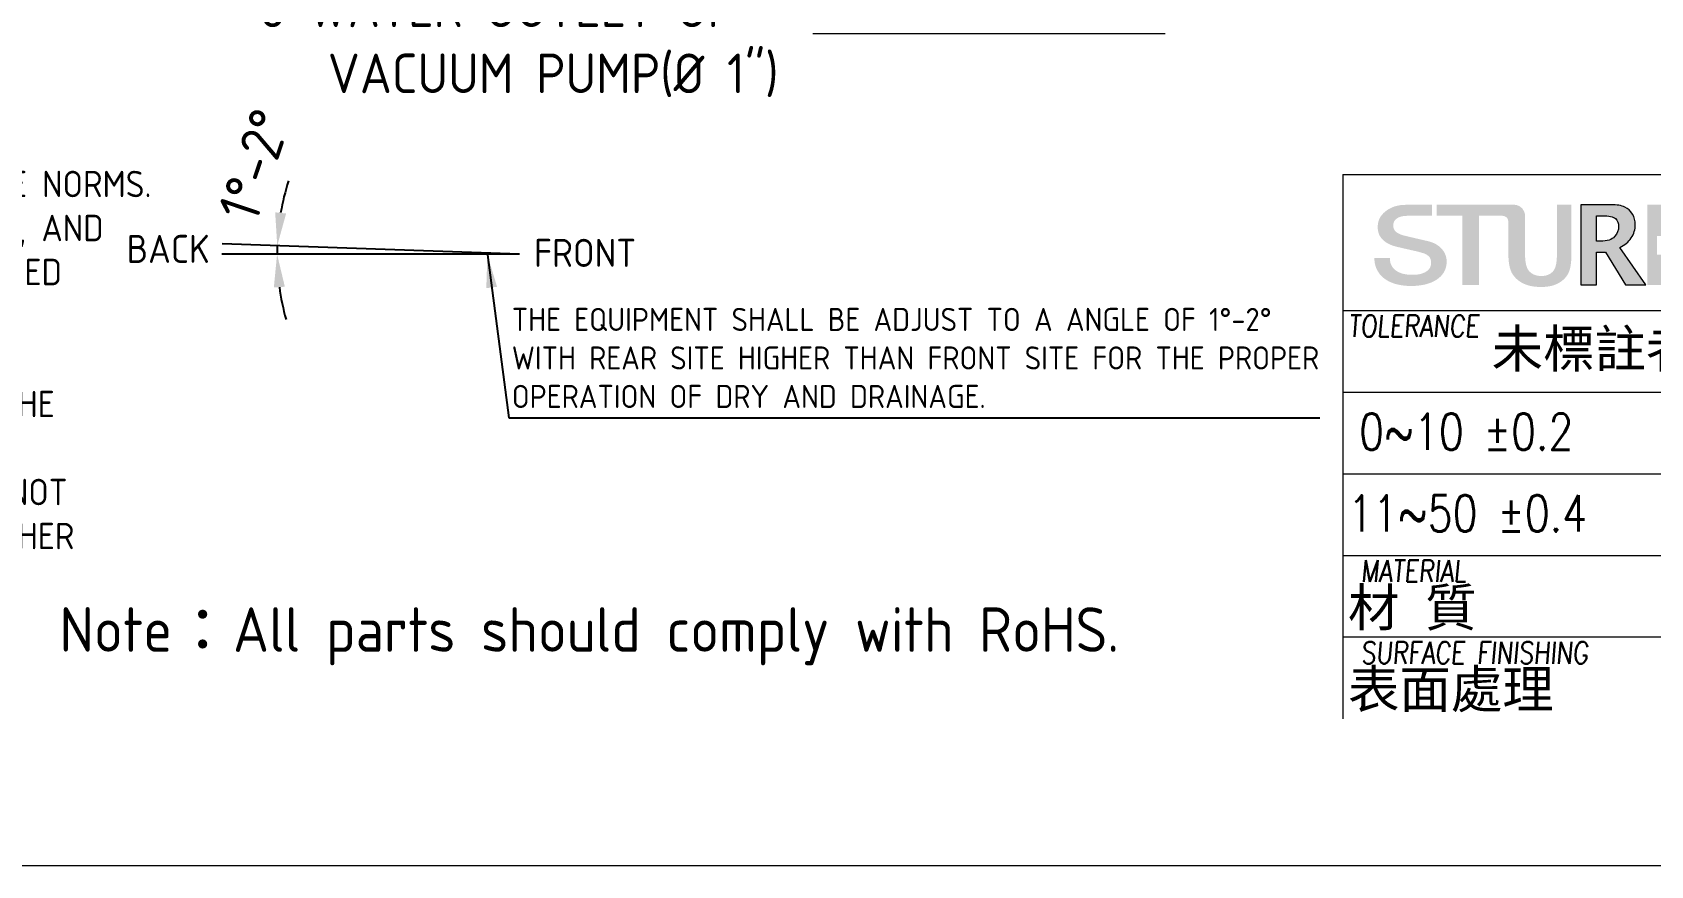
# Model space of a CAD drawing. Header units: millimetres. Extents: x -358422 to 32356, y 0 to 54379.
# Drawn here: x 4607 to 9508, y 0 to 2525 of the extents above; entities that cross this region are included whole.
import ezdxf

# ---------------------------------------------------------------- set-up
doc = ezdxf.new("R2010")
doc.units = ezdxf.units.MM
doc.header["$MEASUREMENT"] = 0
doc.layers.get('0').update_dxf_attribs({"lineweight": 25})
doc.layers.add('D', color=3, linetype='Continuous', lineweight=13)
doc.layers.add('F', color=7, linetype='Continuous', lineweight=15)
doc.styles.get("Standard").update_dxf_attribs({"font": 'KAIU.TTF'})
doc.styles.add('STU25', font='isocp2.shx')
doc.styles.add('Text', font='romans.shx', dxfattribs={"width": 0.8, "oblique": 10})
doc.dimstyles.new('STU25', dxfattribs={"dimscale": 50, "dimtxt": 2.5, "dimasz": 2, "dimexe": 0.6, "dimexo": 1, "dimgap": 1, "dimtad": 1, "dimdsep": 46, "dimtxsty": 'STU25', "dimcen": 2, "dimazin": 2, "dimtfac": 1, "dimtmove": 0, "dimatfit": 3, "dimfxl": 0, "dimtolj": 1, "dimtzin": 0, "dimarcsym": 0})
doc.dimstyles.new('STU25$7', dxfattribs={"dimscale": 50, "dimtxt": 2.5, "dimasz": 2, "dimexe": 1.25, "dimexo": 0.625, "dimgap": 1, "dimtad": 0, "dimdec": 4, "dimdsep": 46, "dimtxsty": 'STU25', "dimcen": 2.5, "dimazin": 2, "dimtfac": 1, "dimtdec": 4, "dimtmove": 0, "dimatfit": 3, "dimfxl": 0, "dimtolj": 1, "dimtzin": 0, "dimarcsym": 0})

# ---------------------------------------------------------------- blocks, each defined once
blk = doc.blocks.new('新駿LOGO')
at = {"layer": 'F'}
h = blk.add_hatch(color=256, dxfattribs=at)
edge = h.paths.add_edge_path()
edge.add_spline(control_points=[(-529.051, -442.142), (-529.051, -442.306), (-529.019, -442.447), (-528.955, -442.564), (-528.891, -442.681), (-528.802, -442.776), (-528.688, -442.851), (-528.574, -442.925), (-528.443, -442.98), (-528.294, -443.014), (-528.146, -443.048), (-527.986, -443.065), (-527.812, -443.065), (-527.625, -443.065), (-527.465, -443.046), (-527.333, -443.008), (-527.2, -442.969), (-527.093, -442.92), (-527.011, -442.86), (-526.929, -442.799), (-526.87, -442.73), (-526.833, -442.652), (-526.797, -442.573), (-526.778, -442.494), (-526.778, -442.413), (-526.778, -442.248), (-526.821, -442.126), (-526.905, -442.048), (-526.99, -441.97), (-527.082, -441.914), (-527.182, -441.882), (-527.356, -441.826), (-527.558, -441.773), (-527.788, -441.722), (-528.018, -441.672), (-528.302, -441.606), (-528.64, -441.526), (-528.85, -441.478), (-529.024, -441.415), (-529.164, -441.336), (-529.303, -441.257), (-529.413, -441.17), (-529.495, -441.074), (-529.578, -440.977), (-529.636, -440.874), (-529.67, -440.766), (-529.704, -440.657), (-529.721, -440.546), (-529.721, -440.434), (-529.721, -440.216), (-529.67, -440.028), (-529.567, -439.869), (-529.464, -439.71), (-529.329, -439.579), (-529.16, -439.474), (-528.991, -439.37), (-528.855, -439.306), (-528.64, -439.256), (-528.426, -439.205), (-528.133, -439.204), (-527.915, -439.204), (-527.659, -439.204), (-526.729, -439.204), (-526.729, -439.204), (-526.729, -439.204), (-526.732, -439.805), (-526.732, -439.805), (-526.732, -439.805), (-528.141, -439.796), (-528.282, -439.825), (-528.386, -439.847), (-528.478, -439.858), (-528.565, -439.9), (-528.651, -439.942), (-528.723, -439.999), (-528.78, -440.072), (-528.837, -440.144), (-528.866, -440.235), (-528.866, -440.343), (-528.866, -440.496), (-528.812, -440.616), (-528.705, -440.702), (-528.598, -440.789), (-528.458, -440.854), (-528.284, -440.898), (-528.266, -440.902), (-528.194, -440.919), (-528.069, -440.95), (-527.943, -440.98), (-527.803, -441.013), (-527.648, -441.049), (-527.493, -441.086), (-527.341, -441.121), (-527.193, -441.155), (-527.044, -441.189), (-526.938, -441.214), (-526.874, -441.231), (-526.715, -441.275), (-526.576, -441.335), (-526.457, -441.411), (-526.338, -441.488), (-526.239, -441.575), (-526.159, -441.674), (-526.079, -441.773), (-526.02, -441.878), (-525.981, -441.991), (-525.943, -442.103), (-525.923, -442.216), (-525.923, -442.329), (-525.923, -442.57), (-525.979, -442.776), (-526.091, -442.947), (-526.203, -443.118), (-526.349, -443.258), (-526.532, -443.366), (-526.715, -443.476), (-526.922, -443.555), (-527.155, -443.605), (-527.388, -443.655), (-527.625, -443.681), (-527.867, -443.681), (-528.145, -443.681), (-528.408, -443.65), (-528.653, -443.59), (-528.9, -443.53), (-529.115, -443.437), (-529.297, -443.313), (-529.48, -443.188), (-529.626, -443.028), (-529.735, -442.833), (-529.845, -442.637), (-529.902, -442.407), (-529.906, -442.142), (-529.906, -442.142), (-529.051, -442.142), (-529.051, -442.142)], knot_values=[0, 0, 0, 0, 1, 1, 1, 2, 2, 2, 3, 3, 3, 4, 4, 4, 5, 5, 5, 6, 6, 6, 7, 7, 7, 8, 8, 8, 9, 9, 9, 10, 10, 10, 11, 11, 11, 12, 12, 12, 13, 13, 13, 14, 14, 14, 15, 15, 15, 16, 16, 16, 17, 17, 17, 18, 18, 18, 19, 19, 19, 20, 20, 20, 21, 21, 21, 22, 22, 22, 23, 23, 23, 24, 24, 24, 25, 25, 25, 26, 26, 26, 27, 27, 27, 28, 28, 28, 29, 29, 29, 30, 30, 30, 31, 31, 31, 32, 32, 32, 33, 33, 33, 34, 34, 34, 35, 35, 35, 36, 36, 36, 37, 37, 37, 38, 38, 38, 39, 39, 39, 40, 40, 40, 41, 41, 41, 42, 42, 42, 43, 43, 43, 44, 44, 44, 45, 45, 45, 45], degree=3, periodic=0)
edge = h.paths.add_edge_path()
edge.add_spline(control_points=[(-522.525, -440.141), (-522.54, -440.04), (-522.569, -439.94), (-522.628, -439.896), (-522.768, -439.792), (-522.902, -439.814), (-522.902, -439.814), (-522.902, -439.814), (-523.024, -439.814), (-523.024, -439.814), (-523.024, -439.814), (-524.139, -439.814), (-524.139, -439.814), (-524.139, -439.814), (-524.139, -443.624), (-524.139, -443.624), (-524.139, -443.624), (-525.057, -443.624), (-525.057, -443.624), (-525.057, -443.624), (-525.057, -439.814), (-525.057, -439.814), (-525.057, -439.814), (-526.468, -439.814), (-526.468, -439.814), (-526.468, -439.814), (-526.468, -439.204), (-526.468, -439.204), (-526.468, -439.204), (-522.387, -439.204), (-522.387, -439.204)], knot_values=[5.578051, 5.578051, 5.578051, 5.578051, 6, 6, 6, 7, 7, 7, 8, 8, 8, 9, 9, 9, 10, 10, 10, 11, 11, 11, 12, 12, 12, 13, 13, 13, 14, 14, 14, 15, 15, 15, 15], degree=3, periodic=0)
edge.add_spline(control_points=[(-522.396, -439.204), (-522.311, -439.204), (-522.216, -439.204), (-522.216, -439.204), (-522.216, -439.204), (-521.96, -439.187), (-521.763, -439.406), (-521.582, -439.606), (-521.607, -439.851), (-521.607, -439.851), (-521.607, -439.851), (-521.607, -441.917), (-521.607, -441.917), (-521.607, -442.407), (-521.523, -442.732), (-521.357, -442.891), (-521.191, -443.051), (-520.975, -443.131), (-520.71, -443.131), (-520.449, -443.131), (-520.242, -443.052), (-520.087, -442.894), (-519.933, -442.736), (-519.855, -442.433), (-519.855, -441.982), (-519.855, -441.982), (-519.855, -439.204), (-519.855, -439.204), (-519.855, -439.204), (-519.054, -439.204), (-519.054, -439.204), (-519.054, -439.204), (-519.054, -441.919), (-519.054, -441.919), (-519.054, -442.431), (-519.119, -442.798), (-519.247, -443.02), (-519.375, -443.242), (-519.561, -443.417), (-519.804, -443.544), (-520.047, -443.671), (-520.354, -443.735), (-520.727, -443.735), (-521.094, -443.735), (-521.408, -443.676), (-521.671, -443.558), (-521.933, -443.439), (-522.142, -443.263), (-522.295, -443.029), (-522.448, -442.795), (-522.525, -442.422), (-522.525, -441.91), (-522.525, -441.91), (-522.525, -440.923), (-522.525, -440.141)], knot_values=[0.44538, 0.44538, 0.44538, 0.44538, 1, 1, 1, 2, 2, 2, 3, 3, 3, 4, 4, 4, 5, 5, 5, 6, 6, 6, 7, 7, 7, 8, 8, 8, 9, 9, 9, 10, 10, 10, 11, 11, 11, 12, 12, 12, 13, 13, 13, 14, 14, 14, 15, 15, 15, 16, 16, 16, 17, 17, 17, 17.603917, 17.603917, 17.603917, 17.603917], degree=3, periodic=0)
h = blk.add_hatch(color=256, dxfattribs=at)
edge = h.paths.add_edge_path()
edge.add_spline(control_points=[(-522.216, -439.204), (-522.216, -439.204), (-526.468, -439.204), (-526.468, -439.204)], knot_values=[14, 14, 14, 14, 15, 15, 15, 15], degree=3, periodic=0)
edge.add_spline(control_points=[(-526.468, -439.204), (-526.468, -439.204), (-526.468, -439.814), (-526.468, -439.814)], knot_values=[13, 13, 13, 13, 14, 14, 14, 14], degree=3, periodic=0)
edge.add_spline(control_points=[(-526.468, -439.814), (-526.468, -439.814), (-525.057, -439.814), (-525.057, -439.814)], knot_values=[12, 12, 12, 12, 13, 13, 13, 13], degree=3, periodic=0)
edge.add_spline(control_points=[(-525.057, -439.814), (-525.057, -439.814), (-525.057, -443.624), (-525.057, -443.624)], knot_values=[11, 11, 11, 11, 12, 12, 12, 12], degree=3, periodic=0)
edge.add_spline(control_points=[(-525.057, -443.624), (-525.057, -443.624), (-524.139, -443.624), (-524.139, -443.624)], knot_values=[10, 10, 10, 10, 11, 11, 11, 11], degree=3, periodic=0)
edge.add_spline(control_points=[(-524.139, -443.624), (-524.139, -443.624), (-524.139, -439.814), (-524.139, -439.814)], knot_values=[9, 9, 9, 9, 10, 10, 10, 10], degree=3, periodic=0)
edge.add_spline(control_points=[(-524.139, -439.814), (-524.139, -439.814), (-523.024, -439.814), (-523.024, -439.814)], knot_values=[8, 8, 8, 8, 9, 9, 9, 9], degree=3, periodic=0)
edge.add_spline(control_points=[(-523.024, -439.814), (-523.024, -439.814), (-522.902, -439.814), (-522.902, -439.814)], knot_values=[7, 7, 7, 7, 8, 8, 8, 8], degree=3, periodic=0)
edge.add_spline(control_points=[(-522.902, -439.814), (-522.902, -439.814), (-522.768, -439.792), (-522.628, -439.896)], knot_values=[6, 6, 6, 6, 7, 7, 7, 7], degree=3, periodic=0)
edge.add_spline(control_points=[(-522.628, -439.896), (-522.569, -439.94), (-522.54, -440.04), (-522.525, -440.141)], knot_values=[5.578051, 5.578051, 5.578051, 5.578051, 6, 6, 6, 6], degree=3, periodic=0)
edge.add_spline(control_points=[(-522.525, -440.141), (-522.525, -440.923), (-522.525, -441.91), (-522.525, -441.91)], knot_values=[17, 17, 17, 17, 17.603917, 17.603917, 17.603917, 17.603917], degree=3, periodic=0)
edge.add_spline(control_points=[(-522.525, -441.91), (-522.525, -442.422), (-522.448, -442.795), (-522.295, -443.029)], knot_values=[16, 16, 16, 16, 17, 17, 17, 17], degree=3, periodic=0)
edge.add_spline(control_points=[(-522.295, -443.029), (-522.142, -443.263), (-521.933, -443.439), (-521.671, -443.558)], knot_values=[15, 15, 15, 15, 16, 16, 16, 16], degree=3, periodic=0)
edge.add_spline(control_points=[(-521.671, -443.558), (-521.408, -443.676), (-521.094, -443.735), (-520.727, -443.735)], knot_values=[14, 14, 14, 14, 15, 15, 15, 15], degree=3, periodic=0)
edge.add_spline(control_points=[(-520.727, -443.735), (-520.354, -443.735), (-520.047, -443.671), (-519.804, -443.544)], knot_values=[13, 13, 13, 13, 14, 14, 14, 14], degree=3, periodic=0)
edge.add_spline(control_points=[(-519.804, -443.544), (-519.561, -443.417), (-519.375, -443.242), (-519.247, -443.02)], knot_values=[12, 12, 12, 12, 13, 13, 13, 13], degree=3, periodic=0)
edge.add_spline(control_points=[(-519.247, -443.02), (-519.119, -442.798), (-519.054, -442.431), (-519.054, -441.919)], knot_values=[11, 11, 11, 11, 12, 12, 12, 12], degree=3, periodic=0)
edge.add_spline(control_points=[(-519.054, -441.919), (-519.054, -441.919), (-519.054, -439.204), (-519.054, -439.204)], knot_values=[10, 10, 10, 10, 11, 11, 11, 11], degree=3, periodic=0)
edge.add_spline(control_points=[(-519.054, -439.204), (-519.054, -439.204), (-519.855, -439.204), (-519.855, -439.204)], knot_values=[9, 9, 9, 9, 10, 10, 10, 10], degree=3, periodic=0)
edge.add_spline(control_points=[(-519.855, -439.204), (-519.855, -439.204), (-519.855, -441.982), (-519.855, -441.982)], knot_values=[8, 8, 8, 8, 9, 9, 9, 9], degree=3, periodic=0)
edge.add_spline(control_points=[(-519.855, -441.982), (-519.855, -442.433), (-519.933, -442.736), (-520.087, -442.894)], knot_values=[7, 7, 7, 7, 8, 8, 8, 8], degree=3, periodic=0)
edge.add_spline(control_points=[(-520.087, -442.894), (-520.242, -443.052), (-520.449, -443.131), (-520.71, -443.131)], knot_values=[6, 6, 6, 6, 7, 7, 7, 7], degree=3, periodic=0)
edge.add_spline(control_points=[(-520.71, -443.131), (-520.975, -443.131), (-521.191, -443.051), (-521.357, -442.891)], knot_values=[5, 5, 5, 5, 6, 6, 6, 6], degree=3, periodic=0)
edge.add_spline(control_points=[(-521.357, -442.891), (-521.523, -442.732), (-521.607, -442.407), (-521.607, -441.917)], knot_values=[4, 4, 4, 4, 5, 5, 5, 5], degree=3, periodic=0)
edge.add_spline(control_points=[(-521.607, -441.917), (-521.607, -441.917), (-521.607, -439.851), (-521.607, -439.851)], knot_values=[3, 3, 3, 3, 4, 4, 4, 4], degree=3, periodic=0)
edge.add_spline(control_points=[(-521.607, -439.851), (-521.607, -439.851), (-521.582, -439.606), (-521.763, -439.406)], knot_values=[2, 2, 2, 2, 3, 3, 3, 3], degree=3, periodic=0)
edge.add_spline(control_points=[(-521.763, -439.406), (-521.96, -439.187), (-522.216, -439.204), (-522.216, -439.204)], knot_values=[1, 1, 1, 1, 2, 2, 2, 2], degree=3, periodic=0)
h = blk.add_hatch(color=256, dxfattribs=at)
edge = h.paths.add_edge_path()
edge.add_spline(control_points=[(-518.536, -443.624), (-518.536, -443.624), (-518.536, -439.204), (-518.536, -439.204), (-518.536, -439.204), (-516.884, -439.204), (-516.884, -439.204), (-516.545, -439.204), (-516.288, -439.246), (-516.111, -439.33), (-515.934, -439.415), (-515.794, -439.544), (-515.692, -439.716), (-515.59, -439.888), (-515.538, -440.082), (-515.538, -440.299), (-515.538, -440.557), (-515.613, -440.802), (-515.762, -441.032), (-515.912, -441.261), (-516.122, -441.437), (-516.394, -441.558), (-516.394, -441.558), (-514.952, -443.624), (-514.952, -443.624), (-514.952, -443.624), (-516.071, -443.624), (-516.071, -443.624), (-516.071, -443.624), (-517.172, -441.815), (-517.172, -441.815), (-517.172, -441.815), (-517.672, -441.815), (-517.672, -441.815), (-517.672, -441.815), (-517.672, -443.624), (-517.672, -443.624), (-517.672, -443.624), (-518.536, -443.624), (-518.536, -443.624)], knot_values=[0, 0, 0, 0, 1, 1, 1, 2, 2, 2, 3, 3, 3, 4, 4, 4, 5, 5, 5, 6, 6, 6, 7, 7, 7, 8, 8, 8, 9, 9, 9, 10, 10, 10, 11, 11, 11, 12, 12, 12, 13, 13, 13, 13], degree=3, periodic=0)
edge = h.paths.add_edge_path(flags=16)
edge.add_spline(control_points=[(-517.672, -441.21), (-517.672, -441.21), (-517.462, -441.21), (-517.462, -441.21), (-517.084, -441.21), (-516.822, -441.127), (-516.676, -440.962), (-516.53, -440.796), (-516.456, -440.609), (-516.456, -440.4), (-516.456, -440.219), (-516.515, -440.075), (-516.633, -439.968), (-516.751, -439.862), (-516.991, -439.809), (-517.351, -439.809), (-517.351, -439.809), (-517.672, -439.809), (-517.672, -439.809), (-517.672, -439.809), (-517.672, -441.21), (-517.672, -441.21)], knot_values=[0, 0, 0, 0, 1, 1, 1, 2, 2, 2, 3, 3, 3, 4, 4, 4, 5, 5, 5, 6, 6, 6, 7, 7, 7, 7], degree=3, periodic=0)
h = blk.add_hatch(color=256, dxfattribs=at)
edge = h.paths.add_edge_path()
edge.add_spline(control_points=[(-514.869, -439.204), (-514.869, -439.204), (-514.869, -443.624), (-514.869, -443.624)], knot_values=[0, 0, 0, 0, 1, 1, 1, 1], degree=3, periodic=0)
edge.add_spline(control_points=[(-514.869, -443.624), (-514.869, -443.624), (-513.047, -443.624), (-513.047, -443.624)], knot_values=[8, 8, 8, 8, 9, 9, 9, 9], degree=3, periodic=0)
edge.add_spline(control_points=[(-513.047, -443.624), (-512.514, -443.624), (-512.094, -443.524), (-511.788, -443.322)], knot_values=[7, 7, 7, 7, 8, 8, 8, 8], degree=3, periodic=0)
edge.add_spline(control_points=[(-511.788, -443.322), (-511.48, -443.121), (-511.247, -442.847), (-511.087, -442.501)], knot_values=[6, 6, 6, 6, 7, 7, 7, 7], degree=3, periodic=0)
edge.add_spline(control_points=[(-511.087, -442.501), (-510.927, -442.155), (-510.846, -441.761), (-510.846, -441.321)], knot_values=[5, 5, 5, 5, 6, 6, 6, 6], degree=3, periodic=0)
edge.add_spline(control_points=[(-510.846, -441.321), (-510.846, -440.871), (-510.931, -440.488), (-511.099, -440.17)], knot_values=[4, 4, 4, 4, 5, 5, 5, 5], degree=3, periodic=0)
edge.add_spline(control_points=[(-511.099, -440.17), (-511.267, -439.852), (-511.493, -439.612), (-511.777, -439.448)], knot_values=[3, 3, 3, 3, 4, 4, 4, 4], degree=3, periodic=0)
edge.add_spline(control_points=[(-511.777, -439.448), (-512.061, -439.285), (-512.457, -439.204), (-512.967, -439.204)], knot_values=[2, 2, 2, 2, 3, 3, 3, 3], degree=3, periodic=0)
edge.add_spline(control_points=[(-512.967, -439.204), (-512.967, -439.204), (-514.869, -439.204), (-514.869, -439.204)], knot_values=[1, 1, 1, 1, 2, 2, 2, 2], degree=3, periodic=0)
h.paths.add_polyline_path([(-514.335, -441.95), (-513.511, -441.95), (-513.511, -442.773), (-512.482, -442.773), (-512.482, -441.95), (-511.637, -441.95), (-511.637, -440.92), (-512.482, -440.92), (-512.482, -440.074), (-513.511, -440.074), (-513.511, -440.92), (-514.335, -440.92)], flags=16)
at = {"layer": 'F', "lineweight": 0}
for points, knots in [([(-518.536, -443.624), (-518.536, -443.624), (-518.536, -439.204), (-518.536, -439.204), (-518.536, -439.204), (-516.884, -439.204), (-516.884, -439.204), (-516.545, -439.204), (-516.288, -439.246), (-516.111, -439.33), (-515.934, -439.415), (-515.794, -439.544), (-515.692, -439.716), (-515.59, -439.888), (-515.538, -440.082), (-515.538, -440.299), (-515.538, -440.557), (-515.613, -440.802), (-515.762, -441.032), (-515.912, -441.261), (-516.122, -441.437), (-516.394, -441.558), (-516.394, -441.558), (-514.952, -443.624), (-514.952, -443.624), (-514.952, -443.624), (-516.071, -443.624), (-516.071, -443.624), (-516.071, -443.624), (-517.172, -441.815), (-517.172, -441.815), (-517.172, -441.815), (-517.672, -441.815), (-517.672, -441.815), (-517.672, -441.815), (-517.672, -443.624), (-517.672, -443.624), (-517.672, -443.624), (-518.536, -443.624), (-518.536, -443.624)], [0, 0, 0, 0, 1, 1, 1, 2, 2, 2, 3, 3, 3, 4, 4, 4, 5, 5, 5, 6, 6, 6, 7, 7, 7, 8, 8, 8, 9, 9, 9, 10, 10, 10, 11, 11, 11, 12, 12, 12, 13, 13, 13, 13]), ([(-517.672, -441.21), (-517.672, -441.21), (-517.462, -441.21), (-517.462, -441.21), (-517.084, -441.21), (-516.822, -441.127), (-516.676, -440.962), (-516.53, -440.796), (-516.456, -440.609), (-516.456, -440.4), (-516.456, -440.219), (-516.515, -440.075), (-516.633, -439.968), (-516.751, -439.862), (-516.991, -439.809), (-517.351, -439.809), (-517.351, -439.809), (-517.672, -439.809), (-517.672, -439.809), (-517.672, -439.809), (-517.672, -441.21), (-517.672, -441.21)], [0, 0, 0, 0, 1, 1, 1, 2, 2, 2, 3, 3, 3, 4, 4, 4, 5, 5, 5, 6, 6, 6, 7, 7, 7, 7])]:
    blk.add_open_spline(points, degree=3, knots=knots, dxfattribs=at)
blk = doc.blocks.new('*D21')
at = {"layer": 'D', "color": 0, "linetype": 'Continuous', "lineweight": -2}
for start, end in [(162.3718, 170.1859), (178, 180), (187.8141, 195.6282)]:
    blk.add_arc((6082, 1853.2), 733.8, start, end, dxfattribs=at)
at = {"layer": 'D', "color": 0, "linetype": 'Continuous'}
for points in [[(5375.6, 1976.5), (5342.4, 1979.9), (5348.7, 1878.8)], [(5338.4, 1752.3), (5371.7, 1754.5), (5348.2, 1853.2)]]:
    blk.add_solid(points, dxfattribs=at)
at = {"layer": 'Defpoints', "color": 0, "linetype": 'Continuous'}
for p in [(5181.6, 1884.6), (5181, 1853.2), (5348.3, 1861.7), (6082, 1853.2), (6082, 1853.2)]:
    blk.add_point(p, dxfattribs=at)
at = {"layer": 'D', "color": 0, "linetype": 'Continuous', "insert": (5280.1, 2123.7), "char_height": 125, "attachment_point": 5, "rotation": 71.3592, "style": 'STU25'}
blk.add_mtext('\\A1;1%%D-2%%D', dxfattribs=at)

msp = doc.modelspace()

# ---------------------------------------------------------------- linework, layer by layer
at = {"linetype": 'Continuous'}
for q in [(5181.594, 1884.598), (5181.045, 1853.153)]:
    msp.add_line((6082.045, 1853.153), q, dxfattribs=at)
at = {"layer": 'D'}
msp.add_line((6970.79, 2521.551), (8037.895, 2521.551), dxfattribs=at)
at = {"layer": 'F', "color": 7}
for p, q in [((8575.085, 2094.915), (15780.085, 2094.915)), ((8575.085, 1682.415), (15780.085, 1682.415)), ((8575.085, 1434.915), (12535.085, 1434.915)), ((8575.085, 1187.415), (15780.085, 1187.415)), ((8575.085, 939.915), (15780.085, 939.915)), ((15780.085, 692.415), (8575.085, 692.415))]:
    msp.add_line(p, q, dxfattribs=at)
at = {"layer": 'F'}
msp.add_line((8575.085, 2094.915), (8575.085, 444.915), dxfattribs=at)
at = {"layer": 'F', "color": 6}
msp.add_lwpolyline([(0, 11330), (0, 0), (16115, 0), (16115, 11330)], close=True, dxfattribs=at)

# ---------------------------------------------------------------- block references
at = {"xscale": 55.00000000000001, "yscale": 55.00000000000001, "zscale": 55.00000000000001}
msp.add_blockref('新駿LOGO', (37815.776, 26159.148), dxfattribs=at)

# ---------------------------------------------------------------- texts
at = {"layer": 'D', "color": 11, "attachment_point": 1, "style": 'STU25'}
for s, insert, char_height in [('IMPORTANT{\\f標楷體|b0|i0|c136|p65;：}ENVIRONMENT CONDITIONS IN THE STERILE AREA:\\P- THE STERILE AREA TEMPERATURE MUST BE {\\f標楷體|b0|i0|c136|p65;≦} 40%%DC {\\f標楷體|b0|i0|c136|p65;；}HUMIDITY {\\f標楷體|b0|i0|c136|p65;≦} 85%RH\\P- TO KEEP THESE CONDITIONS IN THE STERILE AREA AND DEPENDING ON THE Kcal. LOST BY THE \\P  EQUIPMENT INDICATED IN THE ITEMS 5 & 5-2, WE SUGGEST THAT THE EXTRACTOR AND THE \\P  DIAMETER OF THE EXTRACTION TUBE ARE CALCULATED AND MADE BY A SPECIALIZED COMPANY.\\P\\PATTENTION:\\P- THE ELECTRIC WIRES TO THE STERILIZER SHOULD BE DRIVEN BY AN HERMETIC CONDUIT.  \\P- THE INDICATED AIR EXTRACTION IS ONLY TO DISSIPATE THE HEAT OF THE MACHINE AND MUST \\P  BE INDEPENDENT OF THE CLIMATE CONTROL SYSTEM OF THE ZONE.\\P- CHAMBER DIMENSIONS:610(W)x915(H)x1200(D) mm\\P- DEVICE OUTSIDE DIMENSIONS: 1740(W)x2070(H)x1230(D) mm\\P- ALL THE OUTLETS POWER INPUT MUST BE INSTALLED ACCORDING TO LOCAL APPLICABLE NORMS.\\P- IF THERE IS NO FALSE CEILING, THE AIR EXTRACTION, MUST BE INSTALLED IN THE WALL, AND \\P  HAVE THE SAME CAPACITY AS THOSE OF THE FALSE CEILING, SO THE AIR CAN BE CARRIED \\P  OUTSIDE OF THE BUILDING.  IT ALSO NEEDS TO BE EQUIPPED WITH A GRILLE.\\P- THE INSTALLATION UP TO THE MACHINE AS WELL AS THE SUPPLY OF ACCESSIBLE KEY \\P  ACCORDING TO THE SPECIFICATIONS INDICATED IN THE DRAWING, ARE CHARGEABLE TO THE \\P  PURCHASERS. \\P- IF THERE IS ANY KIND OF PROBLEM DURING INSTALLATION FOR THE VARIOUS INTAKES NOT \\P  INDICATED IN THE DRAWING, PLEASE CONTACT OUR TECHNICAL SERVICE DEPT. FOR FURTHER \\P  ASSISTANCE.\\P- THE MEASUREMENTS OF THIS DRAWING ARE CONSIDERING FINISHED WALLS.\\P- THE SPACES OF MAINTENANCE MUST BE SUFFICIENTLY ILLUMINATED.', (408.987, 3706.178), 80), ('{\\C3;6 WATER OUTLET OF \\P   VACUUM PUMP(%%c 1")}', (5295.927, 2661.165), 120)]:
    msp.add_mtext(s, dxfattribs=dict(at, insert=insert, char_height=char_height))
at = {"layer": 'D', "linetype": 'Continuous', "char_height": 85, "width": 218.181, "attachment_point": 1}
for s, insert in [('{\\Fisocp2.shx;BACK}', (4892.685, 1911.683)), ('{\\Fisocp2.shx;FRONT}', (6126.29, 1899.521))]:
    msp.add_mtext(s, dxfattribs=dict(at, insert=insert))
at = {"layer": 'D', "color": 11, "insert": (6058.927, 1690.38), "char_height": 70, "attachment_point": 1}
msp.add_mtext('{\\Fisocp2.shx;\\C3;THE EQUIPMENT SHALL BE ADJUST TO A ANGLE OF 1%%d-2%%d\\PWITH REAR SITE HIGHER THAN FRONT SITE FOR THE PROPER \\POPERATION OF DRY AND DRAINAGE.}', dxfattribs=at)
at = {"layer": 'D', "color": 0, "insert": (4689.204, 783.07), "char_height": 135.00867, "attachment_point": 1, "style": 'STU25'}
msp.add_mtext('Note{\\f標楷體|b0|i0|c136|p65;：}All parts should comply with RoHS.', dxfattribs=at)
at = {"layer": 'F', "color": 1, "lineweight": 15, "style": 'Text', "oblique": 5, "width": 0.8}
for s, p in [('TOLERANCE', (8592.485, 1602.16)), ('MATERIAL', (8630.441, 859.66)), ('SURFACE FINISHING', (8630.441, 612.16))]:
    msp.add_text(s, height=66, dxfattribs=at).set_placement(p)
at = {"layer": 'F', "lineweight": -3}
for s, p in [('未標註者一般公差表', (9026.334, 1509.763)), ('材 質', (8591.307, 725.419)), ('表面處理', (8591.307, 477.919))]:
    msp.add_text(s, height=114.1659, dxfattribs=at).set_placement(p)
at = {"layer": 'F', "lineweight": 20, "style": 'Text', "width": 0.8}
for s, p in [('0~10 ±0.2', (8624.905, 1260.138)), ('11~50 ±0.4', (8591.201, 1012.638))]:
    msp.add_text(s, height=110, dxfattribs=at).set_placement(p)

# ---------------------------------------------------------------- dimensions: what is measured, and where the dimension line sits
at = {"layer": 'D', "linetype": 'Continuous'}
dim = msp.add_angular_dim_2l(base=(5348.289, 1861.691), line1=((6082.045, 1853.153), (5181.045, 1853.153)), line2=((6082.045, 1853.153), (5181.594, 1884.598)), text='1%%D-2%%D', dimstyle='STU25', override={"dimtxsty": 'STU25'}, dxfattribs=at)
dim.commit()
dim.dimension.update_dxf_attribs({"geometry": '*D21', "text_midpoint": (5386.734, 2087.703), "dimtype": 162})

# ---------------------------------------------------------------- leaders
at = {"layer": 'D'}
msp.add_leader([(5984.988, 1851.368), (6050.298, 1357.595), (8505.571, 1357.595)], dimstyle='STU25$7', override={"dimgap": 1, "dimtad": 0}, dxfattribs=at)

doc.saveas('drawing.dxf')
